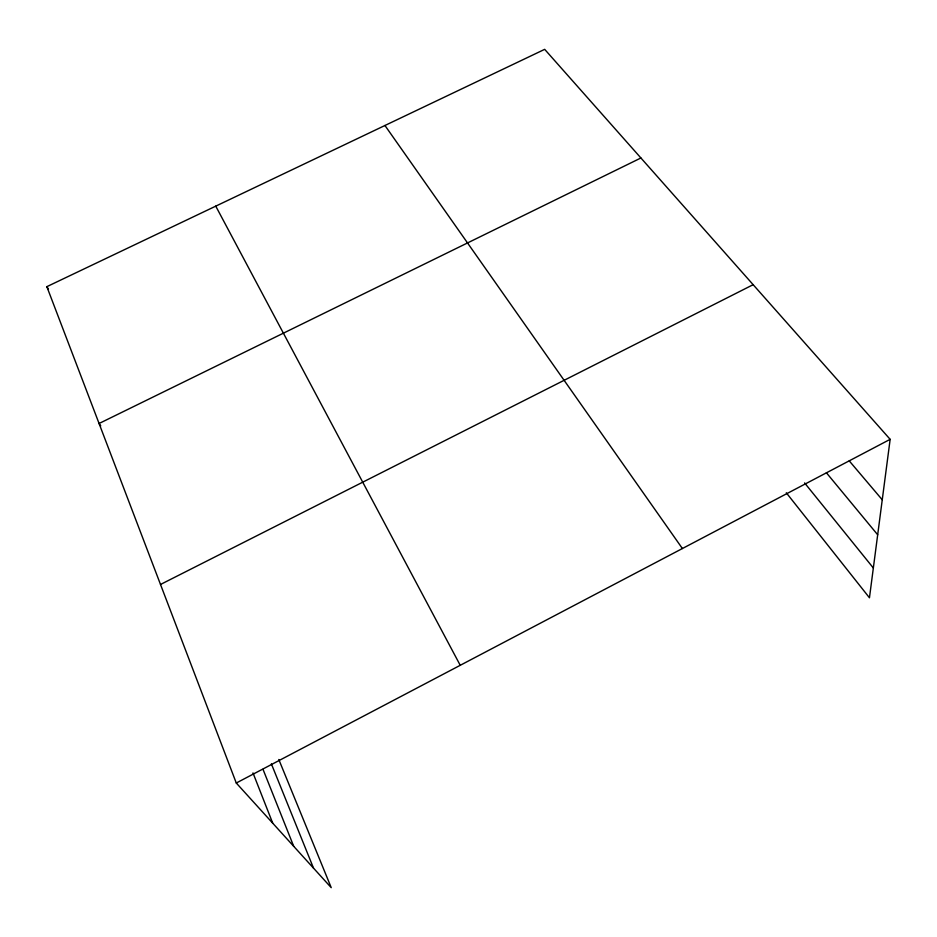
<?xml version="1.0" encoding="UTF-8"?>
<svg xmlns="http://www.w3.org/2000/svg" width="937" height="937" viewBox="0 0 937 937"><rect width="100%" height="100%" fill="white"/><g stroke="black" fill="none" stroke-linecap="round" stroke-linejoin="round"><path stroke-width="1.41" d="M278.804 759.497L331.229 887.655L236.276 783.016L46.85 286.663L544.678 49.345L890.15 439.336L869.454 597.783L786.295 492.78M236.276 783.016L890.15 439.336M160.508 584.477L753.149 284.684M640.908 157.978L99.076 423.501L100.739 425.866M849.262 460.887L882.256 499.796M826.399 472.763L877.676 534.769M804.602 482.93L873.343 567.986M384.943 125.488L682.394 548.532M46.85 286.663L48.466 289.088M215.756 206.14L460.231 665.305M271.379 763.889L313.508 868.13M262.992 769.277L293.691 846.287M252.99 772.92L272.726 823.19"/></g></svg>
